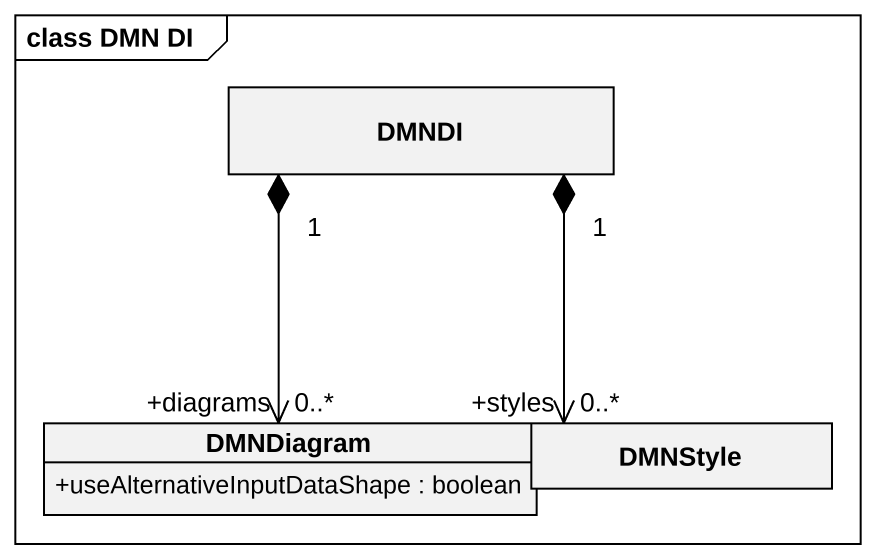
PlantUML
@startuml
mainframe class DMN DI
hide circle
hide empty members
skinparam classAttributeIconSize 0
class DMNDI
class DMNDiagram {
  +useAlternativeInputDataShape : boolean
}
class DMNStyle
DMNDI "1" *--> "0..*\n+diagrams" DMNDiagram
DMNDI "1" *--> "+styles\n0..*" DMNStyle
@enduml
